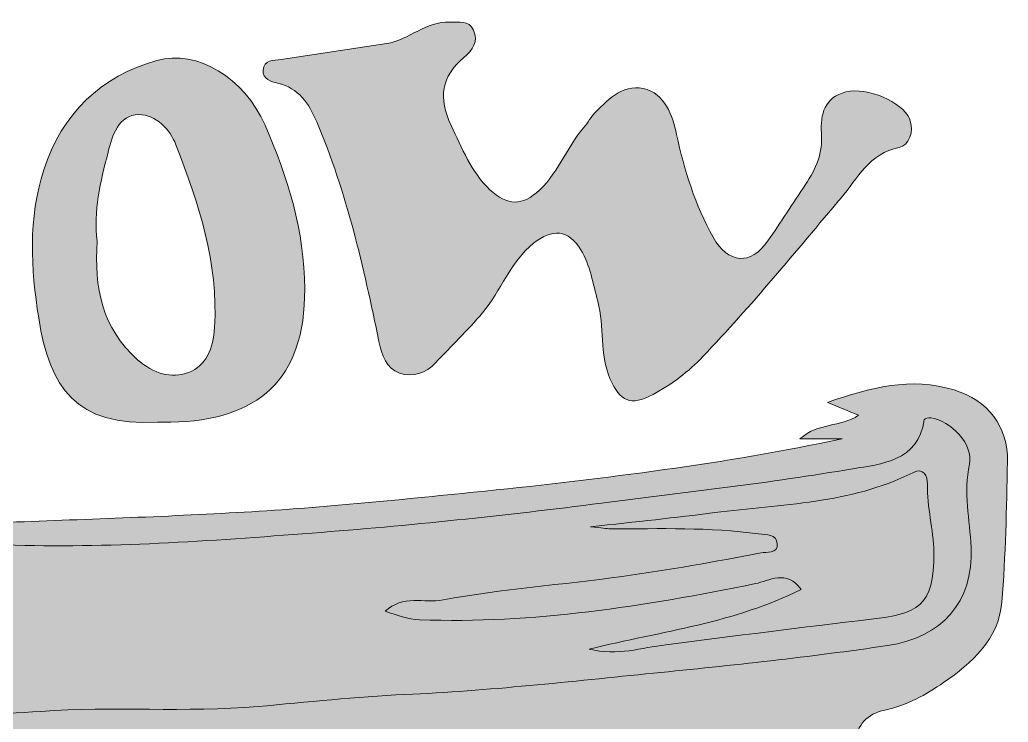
# Model space of a CAD drawing. Extents: x 607 to 1230, y -1548 to -332.
# Drawn here: x 895.6 to 1229.7, y -1228.4 to -991.1 of the extents above; entities that cross this region are included whole.
import ezdxf

# ---------------------------------------------------------------- set-up
doc = ezdxf.new("R2010")
doc.units = 0
doc.header["$MEASUREMENT"] = 0
doc.layers.add('katman 1', color=7, linetype='Continuous')

# ---------------------------------------------------------------- blocks, each defined once
blk = doc.blocks.new('block 2')
at = {"layer": 'katman 1', "true_color": 0xffffff}
h = blk.add_hatch(color=7, dxfattribs=at)
h.dxf.hatch_style = 2
edge = h.paths.add_edge_path()
edge.add_spline(control_points=[(1041.01, -991.94), (1043.93, -992.06), (1047.4, -991.09), (1048.97, -994.55), (1050.72, -998.44), (1048.65, -1001.32), (1045.69, -1003.84), (1038.11, -1010.31), (1036.94, -1017.46), (1041.44, -1026.78), (1045.17, -1034.5), (1048.03, -1042.39), (1054.54, -1048.48), (1060.39, -1053.96), (1065.49, -1054.1), (1071.36, -1048.54), (1078.14, -1042.11), (1081.02, -1033.01), (1087.25, -1026.27), (1088.04, -1025.42), (1088.44, -1024.22), (1089.23, -1023.37), (1093.93, -1018.42), (1099.1, -1012.81), (1106.35, -1014.33), (1113.75, -1015.88), (1116.22, -1023.41), (1117.62, -1029.86), (1120.27, -1042.02), (1123.89, -1053.65), (1129.96, -1064.53), (1135.01, -1073.56), (1142.73, -1074.17), (1148.5, -1065.78), (1152.82, -1059.47), (1156.97, -1053.06), (1161.23, -1046.73), (1164.78, -1041.47), (1167.13, -1036), (1166.6, -1029.35), (1166.12, -1023.05), (1167.74, -1017.23), (1174.84, -1015.48), (1182.18, -1013.66), (1193.97, -1018.98), (1196.33, -1024.42), (1198.27, -1028.9), (1195.88, -1033.64), (1192.9, -1034.22), (1182.71, -1036.16), (1178.78, -1044.74), (1173.27, -1051.24), (1157.96, -1069.34), (1142.91, -1087.66), (1126.54, -1104.85), (1121.62, -1110.02), (1115.95, -1114.32), (1109.66, -1117.66), (1102.09, -1121.66), (1098.49, -1120.11), (1095.11, -1112.27), (1091.5, -1103.93), (1093.34, -1094.76), (1090.98, -1086.17), (1089.36, -1080.24), (1088.46, -1074.08), (1085.23, -1068.75), (1081.14, -1061.97), (1075.49, -1061.51), (1069.31, -1066.55), (1061.51, -1072.91), (1058.27, -1082.53), (1052.02, -1090.06), (1047.03, -1096.06), (1041.39, -1101.28), (1036.15, -1106.96), (1032.9, -1110.45), (1028.36, -1112.07), (1023.95, -1110.43), (1019.52, -1108.79), (1017.99, -1104.45), (1017.01, -1099.8), (1011.77, -1074.57), (1006.17, -1049.42), (995.96, -1025.55), (993.29, -1019.3), (989.92, -1014.2), (982.75, -1012.47), (980.66, -1011.97), (977.58, -1011.09), (977.82, -1008.13), (978.09, -1004.58), (981.24, -1004.85), (983.94, -1004.47), (995.85, -1002.8), (1007.74, -1000.96), (1019.63, -999.11), (1027.14, -997.92), (1032.92, -991.45), (1041.01, -991.94)], knot_values=[0, 0, 0, 0, 1, 1, 1, 2, 2, 2, 3, 3, 3, 4, 4, 4, 5, 5, 5, 6, 6, 6, 7, 7, 7, 8, 8, 8, 9, 9, 9, 10, 10, 10, 11, 11, 11, 12, 12, 12, 13, 13, 13, 14, 14, 14, 15, 15, 15, 16, 16, 16, 17, 17, 17, 18, 18, 18, 19, 19, 19, 20, 20, 20, 21, 21, 21, 22, 22, 22, 23, 23, 23, 24, 24, 24, 25, 25, 25, 26, 26, 26, 27, 27, 27, 28, 28, 28, 29, 29, 29, 30, 30, 30, 31, 31, 31, 32, 32, 32, 33, 33, 33, 33], degree=3, periodic=1)
h = blk.add_hatch(color=7, dxfattribs=at)
h.dxf.hatch_style = 2
edge = h.paths.add_edge_path()
edge.add_spline(control_points=[(978.5, -1026.72), (971.33, -1010.49), (955.71, -1001.07), (941.91, -1004.87), (922.91, -1010.11), (909.9, -1022.83), (903.72, -1041.78), (898.36, -1058.23), (899.35, -1075.11), (901.98, -1091.82), (905.72, -1115.57), (914.51, -1128.43), (942.11, -1127.01), (943.61, -1127.01), (945.1, -1127.02), (946.62, -1127.02), (976.1, -1126.5), (992.06, -1112.76), (991.92, -1081.99), (991.83, -1062.46), (986.23, -1044.21), (978.5, -1026.72)], knot_values=[0, 0, 0, 0, 1, 1, 1, 2, 2, 2, 3, 3, 3, 4, 4, 4, 5, 5, 5, 6, 6, 6, 7, 7, 7, 7], degree=3, periodic=1)
edge = h.paths.add_edge_path()
edge.add_spline(control_points=[(961.42, -1095.07), (960.97, -1102.07), (958.67, -1107.95), (952.61, -1110.23), (946.8, -1112.43), (940.76, -1110.63), (935.43, -1105.91), (923.25, -1095.17), (920.73, -1081.5), (921.77, -1065.88), (920.41, -1055.92), (922.89, -1045.8), (925.45, -1035.8), (926.87, -1030.23), (928.93, -1023.15), (935.88, -1023.12), (941.57, -1023.08), (946.35, -1028.13), (948.38, -1033.35), (956.05, -1053.15), (962.81, -1073.2), (961.42, -1095.07)], knot_values=[0, 0, 0, 0, 1, 1, 1, 2, 2, 2, 3, 3, 3, 4, 4, 4, 5, 5, 5, 6, 6, 6, 7, 7, 7, 7], degree=3, periodic=1)
at = {"layer": 'katman 1', "true_color": 0x010101}
h = blk.add_hatch(color=18, dxfattribs=at)
h.dxf.hatch_style = 2
edge = h.paths.add_edge_path()
edge.add_spline(control_points=[(660.81, -1112.74), (656.25, -1117.03), (651.35, -1116.16), (646.65, -1116.2), (644.83, -1116.21), (642.86, -1116.05), (641.93, -1117.98), (640.85, -1120.2), (643.13, -1121.01), (644.14, -1122.29), (649.65, -1129.2), (658.28, -1131.08), (665.74, -1133.78), (694.82, -1144.3), (724.86, -1150.77), (755.7, -1154.26), (781.12, -1157.14), (806.56, -1158.44), (832.05, -1159.92), (851.2, -1161.03), (870.31, -1161.65), (889.33, -1160.93), (916.71, -1159.88), (944.11, -1159), (971.46, -1157.41), (998.64, -1155.85), (1025.77, -1153.02), (1052.86, -1150.32), (1073.13, -1148.28), (1093.36, -1145.85), (1113.53, -1143.06), (1133.6, -1140.28), (1153.58, -1136.82), (1173.57, -1132.68), (1169.3, -1132.68), (1165.05, -1132.68), (1159.34, -1132.68), (1165.54, -1127.08), (1172.91, -1128.79), (1179.14, -1124.7), (1175.48, -1123.19), (1172.53, -1121.96), (1168.66, -1120.34), (1183.12, -1115.33), (1196.88, -1111.68), (1211.42, -1116.11), (1222.99, -1119.64), (1229.74, -1128.57), (1229.49, -1140.37), (1229.15, -1156.21), (1228.89, -1172.06), (1227.58, -1187.84), (1226.54, -1200.38), (1217.4, -1208.39), (1207.91, -1214.97), (1202, -1219.06), (1195.33, -1222.73), (1188.04, -1224.3), (1181.88, -1225.63), (1178.76, -1229.13), (1177.9, -1235.45), (1174.58, -1259.48), (1165.99, -1282.02), (1157.36, -1304.44), (1154.79, -1311.14), (1155.52, -1316.89), (1157.33, -1323.52), (1162.44, -1342.24), (1157.25, -1360.32), (1152.37, -1378.26), (1148.37, -1392.95), (1143.71, -1407.21), (1136.95, -1421.1), (1129.06, -1437.33), (1128.94, -1455.91), (1126.94, -1473.74), (1126.67, -1476.12), (1126.54, -1478.6), (1126.95, -1480.93), (1127.84, -1485.9), (1121.77, -1492.02), (1126.45, -1495.05), (1130.93, -1497.95), (1137.85, -1498), (1143.63, -1497.73), (1154.01, -1497.27), (1163.49, -1500.13), (1172.8, -1503.84), (1176.51, -1505.32), (1180.47, -1506.97), (1180.98, -1512.22), (1181.52, -1517.77), (1177.97, -1520.61), (1174.24, -1522.92), (1158.55, -1532.7), (1141.58, -1537.87), (1122.92, -1539.71), (1102.87, -1541.71), (1082.89, -1541.24), (1062.93, -1540.91), (1034.58, -1540.44), (1007, -1547.97), (978.5, -1546.89), (948.49, -1545.74), (918.77, -1542.57), (889.08, -1538.81), (885.01, -1538.28), (881.46, -1538.93), (878.14, -1539.69), (851.18, -1545.92), (824.12, -1545.72), (796.74, -1543.22), (777.61, -1541.45), (758.93, -1537.69), (740.09, -1534.39), (720.86, -1531.02), (708.04, -1520.14), (698.87, -1504.31), (685.92, -1481.94), (679.77, -1457.15), (674.8, -1431.96), (671.25, -1413.99), (671.79, -1395.88), (671, -1377.78), (670.59, -1368.09), (669.42, -1358.27), (663.94, -1349.12), (649.26, -1324.58), (643.4, -1297.47), (642.22, -1268.97), (641.8, -1258.94), (639.84, -1249.01), (642.5, -1239.07), (645.37, -1228.35), (639.22, -1221.51), (631.59, -1216.34), (623.23, -1210.68), (617.36, -1202.97), (611.2, -1195.42), (608.49, -1192.11), (607.43, -1188.05), (608.67, -1183.7), (614.6, -1163.03), (616.83, -1141.63), (620.8, -1120.59), (622.49, -1111.62), (629.98, -1101.86), (642.47, -1106.15), (648.43, -1108.22), (655.29, -1107.55), (660.81, -1112.74)], knot_values=[0, 0, 0, 0, 1, 1, 1, 2, 2, 2, 3, 3, 3, 4, 4, 4, 5, 5, 5, 6, 6, 6, 7, 7, 7, 8, 8, 8, 9, 9, 9, 10, 10, 10, 11, 11, 11, 12, 12, 12, 13, 13, 13, 14, 14, 14, 15, 15, 15, 16, 16, 16, 17, 17, 17, 18, 18, 18, 19, 19, 19, 20, 20, 20, 21, 21, 21, 22, 22, 22, 23, 23, 23, 24, 24, 24, 25, 25, 25, 26, 26, 26, 27, 27, 27, 28, 28, 28, 29, 29, 29, 30, 30, 30, 31, 31, 31, 32, 32, 32, 33, 33, 33, 34, 34, 34, 35, 35, 35, 36, 36, 36, 37, 37, 37, 38, 38, 38, 39, 39, 39, 40, 40, 40, 41, 41, 41, 42, 42, 42, 43, 43, 43, 44, 44, 44, 45, 45, 45, 46, 46, 46, 47, 47, 47, 48, 48, 48, 49, 49, 49, 50, 50, 50, 50], degree=3, periodic=1)
at = {"layer": 'katman 1', "true_color": 0xd1c6c6}
h = blk.add_hatch(color=9, dxfattribs=at)
h.dxf.hatch_style = 2
edge = h.paths.add_edge_path()
edge.add_spline(control_points=[(976.16, -1223.06), (951.7, -1225.18), (927.09, -1222.93), (902.72, -1224.71), (887.78, -1225.81), (872.9, -1226.19), (858.04, -1225.88), (828.88, -1225.29), (799.62, -1224.7), (770.58, -1222.19), (726.92, -1218.44), (683.4, -1212.99), (641.03, -1200.86), (639.89, -1200.54), (638.68, -1200.52), (637.55, -1200.18), (619.91, -1194.92), (615.5, -1188), (621.14, -1169.86), (623.97, -1160.78), (624, -1151.49), (626.27, -1142.48), (629.39, -1130.16), (630.96, -1129.28), (641.98, -1134.75), (666.97, -1147.18), (693.84, -1152.98), (721.08, -1157.7), (748.19, -1162.38), (775.46, -1164.92), (802.92, -1167.01), (832.24, -1169.25), (861.5, -1167.41), (890.77, -1168.46), (925.41, -1169.7), (959.98, -1167.14), (994.42, -1164.49), (1027.07, -1161.97), (1059.69, -1158.58), (1092.22, -1154.37), (1120.58, -1150.71), (1149.04, -1147.61), (1177.18, -1142.75), (1186.49, -1141.15), (1199.39, -1140.5), (1201.35, -1126.18), (1201.39, -1125.87), (1202.85, -1125.47), (1203.59, -1125.58), (1210.34, -1126.48), (1218.05, -1134.46), (1216.61, -1141.22), (1214.57, -1150.8), (1216.79, -1160.01), (1217.19, -1169.28), (1217.98, -1187.91), (1207.3, -1199.73), (1188.98, -1202.47), (1162.71, -1206.37), (1136.3, -1209.19), (1109.86, -1211.82), (1081.86, -1214.59), (1053.93, -1217.8), (1025.79, -1219.02), (1009.23, -1219.72), (992.71, -1221.65), (976.16, -1223.06)], knot_values=[0, 0, 0, 0, 1, 1, 1, 2, 2, 2, 3, 3, 3, 4, 4, 4, 5, 5, 5, 6, 6, 6, 7, 7, 7, 8, 8, 8, 9, 9, 9, 10, 10, 10, 11, 11, 11, 12, 12, 12, 13, 13, 13, 14, 14, 14, 15, 15, 15, 16, 16, 16, 17, 17, 17, 18, 18, 18, 19, 19, 19, 20, 20, 20, 21, 21, 21, 22, 22, 22, 22], degree=3, periodic=1)
at = {"layer": 'katman 1', "true_color": 0xffffff}
h = blk.add_hatch(color=7, dxfattribs=at)
h.dxf.hatch_style = 2
edge = h.paths.add_edge_path()
edge.add_spline(control_points=[(1088.06, -1203.67), (1112.97, -1197.6), (1137.28, -1194.81), (1159.7, -1183.52), (1154.88, -1176.62), (1148.73, -1180.67), (1144.3, -1181.57), (1106.78, -1189.19), (1069.16, -1195.19), (1030.69, -1193.77), (1026.65, -1193.62), (1023.27, -1192.14), (1019.09, -1190.9), (1024.99, -1185.3), (1032.43, -1188.22), (1038.69, -1187.05), (1058.66, -1183.34), (1079.07, -1181.95), (1099.25, -1179.14), (1114.97, -1176.96), (1130.63, -1174.18), (1146.21, -1171.18), (1147.81, -1170.87), (1151.96, -1171.54), (1151.67, -1168.13), (1151.38, -1164.71), (1148.05, -1165.14), (1145.36, -1164.76), (1128.74, -1162.42), (1112, -1163.11), (1095.3, -1163.02), (1093.86, -1163.02), (1092.42, -1162.76), (1088.55, -1162.38), (1104.17, -1160.62), (1117.35, -1159.29), (1130.5, -1157.59), (1153.13, -1154.67), (1176.35, -1154.73), (1197.44, -1144.08), (1201.14, -1142.23), (1202.5, -1145.15), (1202.43, -1147.97), (1202.25, -1155.74), (1204.45, -1163.21), (1204.59, -1171.01), (1204.95, -1189.53), (1198.74, -1191.77), (1183.36, -1193.58), (1160.23, -1196.32), (1137.11, -1199.26), (1114, -1202.2), (1105.91, -1203.2), (1097.68, -1206.09), (1088.06, -1203.67)], knot_values=[0, 0, 0, 0, 1, 1, 1, 2, 2, 2, 3, 3, 3, 4, 4, 4, 5, 5, 5, 6, 6, 6, 7, 7, 7, 8, 8, 8, 9, 9, 9, 10, 10, 10, 11, 11, 11, 12, 12, 12, 13, 13, 13, 14, 14, 14, 15, 15, 15, 16, 16, 16, 17, 17, 17, 18, 18, 18, 18], degree=3, periodic=1)
at = {"layer": 'katman 1', "lineweight": 0}
for points, knots in [([(1041.01, -991.94), (1043.93, -992.06), (1047.4, -991.09), (1048.97, -994.55), (1050.72, -998.44), (1048.65, -1001.32), (1045.69, -1003.84), (1038.11, -1010.31), (1036.94, -1017.46), (1041.44, -1026.78), (1045.17, -1034.5), (1048.03, -1042.39), (1054.54, -1048.48), (1060.39, -1053.96), (1065.49, -1054.1), (1071.36, -1048.54), (1078.14, -1042.11), (1081.02, -1033.01), (1087.25, -1026.27), (1088.04, -1025.42), (1088.44, -1024.22), (1089.23, -1023.37), (1093.93, -1018.42), (1099.1, -1012.81), (1106.35, -1014.33), (1113.75, -1015.88), (1116.22, -1023.41), (1117.62, -1029.86), (1120.27, -1042.02), (1123.89, -1053.65), (1129.96, -1064.53), (1135.01, -1073.56), (1142.73, -1074.17), (1148.5, -1065.78), (1152.82, -1059.47), (1156.97, -1053.06), (1161.23, -1046.73), (1164.78, -1041.47), (1167.13, -1036), (1166.6, -1029.35), (1166.12, -1023.05), (1167.74, -1017.23), (1174.84, -1015.48), (1182.18, -1013.66), (1193.97, -1018.98), (1196.33, -1024.42), (1198.27, -1028.9), (1195.88, -1033.64), (1192.9, -1034.22), (1182.71, -1036.16), (1178.78, -1044.74), (1173.27, -1051.24), (1157.96, -1069.34), (1142.91, -1087.66), (1126.54, -1104.85), (1121.62, -1110.02), (1115.95, -1114.32), (1109.66, -1117.66), (1102.09, -1121.66), (1098.49, -1120.11), (1095.11, -1112.27), (1091.5, -1103.93), (1093.34, -1094.76), (1090.98, -1086.17), (1089.36, -1080.24), (1088.46, -1074.08), (1085.23, -1068.75), (1081.14, -1061.97), (1075.49, -1061.51), (1069.31, -1066.55), (1061.51, -1072.91), (1058.27, -1082.53), (1052.02, -1090.06), (1047.03, -1096.06), (1041.39, -1101.28), (1036.15, -1106.96), (1032.9, -1110.45), (1028.36, -1112.07), (1023.95, -1110.43), (1019.52, -1108.79), (1017.99, -1104.45), (1017.01, -1099.8), (1011.77, -1074.57), (1006.17, -1049.42), (995.96, -1025.55), (993.29, -1019.3), (989.92, -1014.2), (982.75, -1012.47), (980.66, -1011.97), (977.58, -1011.09), (977.82, -1008.13), (978.09, -1004.58), (981.24, -1004.85), (983.94, -1004.47), (995.85, -1002.8), (1007.74, -1000.96), (1019.63, -999.11), (1027.14, -997.92), (1032.92, -991.45), (1041.01, -991.94)], [0, 0, 0, 0, 1, 1, 1, 2, 2, 2, 3, 3, 3, 4, 4, 4, 5, 5, 5, 6, 6, 6, 7, 7, 7, 8, 8, 8, 9, 9, 9, 10, 10, 10, 11, 11, 11, 12, 12, 12, 13, 13, 13, 14, 14, 14, 15, 15, 15, 16, 16, 16, 17, 17, 17, 18, 18, 18, 19, 19, 19, 20, 20, 20, 21, 21, 21, 22, 22, 22, 23, 23, 23, 24, 24, 24, 25, 25, 25, 26, 26, 26, 27, 27, 27, 28, 28, 28, 29, 29, 29, 30, 30, 30, 31, 31, 31, 32, 32, 32, 33, 33, 33, 33]), ([(978.5, -1026.72), (971.33, -1010.49), (955.71, -1001.07), (941.91, -1004.87), (922.91, -1010.11), (909.9, -1022.83), (903.72, -1041.78), (898.36, -1058.23), (899.35, -1075.11), (901.98, -1091.82), (905.72, -1115.57), (914.51, -1128.43), (942.11, -1127.01), (943.61, -1127.01), (945.1, -1127.02), (946.62, -1127.02), (976.1, -1126.5), (992.06, -1112.76), (991.92, -1081.99), (991.83, -1062.46), (986.23, -1044.21), (978.5, -1026.72)], [0, 0, 0, 0, 1, 1, 1, 2, 2, 2, 3, 3, 3, 4, 4, 4, 5, 5, 5, 6, 6, 6, 7, 7, 7, 7]), ([(961.42, -1095.07), (960.97, -1102.07), (958.67, -1107.95), (952.61, -1110.23), (946.8, -1112.43), (940.76, -1110.63), (935.43, -1105.91), (923.25, -1095.17), (920.73, -1081.5), (921.77, -1065.88), (920.41, -1055.92), (922.89, -1045.8), (925.45, -1035.8), (926.87, -1030.23), (928.93, -1023.15), (935.88, -1023.12), (941.57, -1023.08), (946.35, -1028.13), (948.38, -1033.35), (956.05, -1053.15), (962.81, -1073.2), (961.42, -1095.07)], [0, 0, 0, 0, 1, 1, 1, 2, 2, 2, 3, 3, 3, 4, 4, 4, 5, 5, 5, 6, 6, 6, 7, 7, 7, 7]), ([(660.81, -1112.74), (656.25, -1117.03), (651.35, -1116.16), (646.65, -1116.2), (644.83, -1116.21), (642.86, -1116.05), (641.93, -1117.98), (640.85, -1120.2), (643.13, -1121.01), (644.14, -1122.29), (649.65, -1129.2), (658.28, -1131.08), (665.74, -1133.78), (694.82, -1144.3), (724.86, -1150.77), (755.7, -1154.26), (781.12, -1157.14), (806.56, -1158.44), (832.05, -1159.92), (851.2, -1161.03), (870.31, -1161.65), (889.33, -1160.93), (916.71, -1159.88), (944.11, -1159), (971.46, -1157.41), (998.64, -1155.85), (1025.77, -1153.02), (1052.86, -1150.32), (1073.13, -1148.28), (1093.36, -1145.85), (1113.53, -1143.06), (1133.6, -1140.28), (1153.58, -1136.82), (1173.57, -1132.68), (1169.3, -1132.68), (1165.05, -1132.68), (1159.34, -1132.68), (1165.54, -1127.08), (1172.91, -1128.79), (1179.14, -1124.7), (1175.48, -1123.19), (1172.53, -1121.96), (1168.66, -1120.34), (1183.12, -1115.33), (1196.88, -1111.68), (1211.42, -1116.11), (1222.99, -1119.64), (1229.74, -1128.57), (1229.49, -1140.37), (1229.15, -1156.21), (1228.89, -1172.06), (1227.58, -1187.84), (1226.54, -1200.38), (1217.4, -1208.39), (1207.91, -1214.97), (1202, -1219.06), (1195.33, -1222.73), (1188.04, -1224.3), (1181.88, -1225.63), (1178.76, -1229.13), (1177.9, -1235.45), (1174.58, -1259.48), (1165.99, -1282.02), (1157.36, -1304.44), (1154.79, -1311.14), (1155.52, -1316.89), (1157.33, -1323.52), (1162.44, -1342.24), (1157.25, -1360.32), (1152.37, -1378.26), (1148.37, -1392.95), (1143.71, -1407.21), (1136.95, -1421.1), (1129.06, -1437.33), (1128.94, -1455.91), (1126.94, -1473.74), (1126.67, -1476.12), (1126.54, -1478.6), (1126.95, -1480.93), (1127.84, -1485.9), (1121.77, -1492.02), (1126.45, -1495.05), (1130.93, -1497.95), (1137.85, -1498), (1143.63, -1497.73), (1154.01, -1497.27), (1163.49, -1500.13), (1172.8, -1503.84), (1176.51, -1505.32), (1180.47, -1506.97), (1180.98, -1512.22), (1181.52, -1517.77), (1177.97, -1520.61), (1174.24, -1522.92), (1158.55, -1532.7), (1141.58, -1537.87), (1122.92, -1539.71), (1102.87, -1541.71), (1082.89, -1541.24), (1062.93, -1540.91), (1034.58, -1540.44), (1007, -1547.97), (978.5, -1546.89), (948.49, -1545.74), (918.77, -1542.57), (889.08, -1538.81), (885.01, -1538.28), (881.46, -1538.93), (878.14, -1539.69), (851.18, -1545.92), (824.12, -1545.72), (796.74, -1543.22), (777.61, -1541.45), (758.93, -1537.69), (740.09, -1534.39), (720.86, -1531.02), (708.04, -1520.14), (698.87, -1504.31), (685.92, -1481.94), (679.77, -1457.15), (674.8, -1431.96), (671.25, -1413.99), (671.79, -1395.88), (671, -1377.78), (670.59, -1368.09), (669.42, -1358.27), (663.94, -1349.12), (649.26, -1324.58), (643.4, -1297.47), (642.22, -1268.97), (641.8, -1258.94), (639.84, -1249.01), (642.5, -1239.07), (645.37, -1228.35), (639.22, -1221.51), (631.59, -1216.34), (623.23, -1210.68), (617.36, -1202.97), (611.2, -1195.42), (608.49, -1192.11), (607.43, -1188.05), (608.67, -1183.7), (614.6, -1163.03), (616.83, -1141.63), (620.8, -1120.59), (622.49, -1111.62), (629.98, -1101.86), (642.47, -1106.15), (648.43, -1108.22), (655.29, -1107.55), (660.81, -1112.74)], [0, 0, 0, 0, 1, 1, 1, 2, 2, 2, 3, 3, 3, 4, 4, 4, 5, 5, 5, 6, 6, 6, 7, 7, 7, 8, 8, 8, 9, 9, 9, 10, 10, 10, 11, 11, 11, 12, 12, 12, 13, 13, 13, 14, 14, 14, 15, 15, 15, 16, 16, 16, 17, 17, 17, 18, 18, 18, 19, 19, 19, 20, 20, 20, 21, 21, 21, 22, 22, 22, 23, 23, 23, 24, 24, 24, 25, 25, 25, 26, 26, 26, 27, 27, 27, 28, 28, 28, 29, 29, 29, 30, 30, 30, 31, 31, 31, 32, 32, 32, 33, 33, 33, 34, 34, 34, 35, 35, 35, 36, 36, 36, 37, 37, 37, 38, 38, 38, 39, 39, 39, 40, 40, 40, 41, 41, 41, 42, 42, 42, 43, 43, 43, 44, 44, 44, 45, 45, 45, 46, 46, 46, 47, 47, 47, 48, 48, 48, 49, 49, 49, 50, 50, 50, 50]), ([(976.16, -1223.06), (951.7, -1225.18), (927.09, -1222.93), (902.72, -1224.71), (887.78, -1225.81), (872.9, -1226.19), (858.04, -1225.88), (828.88, -1225.29), (799.62, -1224.7), (770.58, -1222.19), (726.92, -1218.44), (683.4, -1212.99), (641.03, -1200.86), (639.89, -1200.54), (638.68, -1200.52), (637.55, -1200.18), (619.91, -1194.92), (615.5, -1188), (621.14, -1169.86), (623.97, -1160.78), (624, -1151.49), (626.27, -1142.48), (629.39, -1130.16), (630.96, -1129.28), (641.98, -1134.75), (666.97, -1147.18), (693.84, -1152.98), (721.08, -1157.7), (748.19, -1162.38), (775.46, -1164.92), (802.92, -1167.01), (832.24, -1169.25), (861.5, -1167.41), (890.77, -1168.46), (925.41, -1169.7), (959.98, -1167.14), (994.42, -1164.49), (1027.07, -1161.97), (1059.69, -1158.58), (1092.22, -1154.37), (1120.58, -1150.71), (1149.04, -1147.61), (1177.18, -1142.75), (1186.49, -1141.15), (1199.39, -1140.5), (1201.35, -1126.18), (1201.39, -1125.87), (1202.85, -1125.47), (1203.59, -1125.58), (1210.34, -1126.48), (1218.05, -1134.46), (1216.61, -1141.22), (1214.57, -1150.8), (1216.79, -1160.01), (1217.19, -1169.28), (1217.98, -1187.91), (1207.3, -1199.73), (1188.98, -1202.47), (1162.71, -1206.37), (1136.3, -1209.19), (1109.86, -1211.82), (1081.86, -1214.59), (1053.93, -1217.8), (1025.79, -1219.02), (1009.23, -1219.72), (992.71, -1221.65), (976.16, -1223.06)], [0, 0, 0, 0, 1, 1, 1, 2, 2, 2, 3, 3, 3, 4, 4, 4, 5, 5, 5, 6, 6, 6, 7, 7, 7, 8, 8, 8, 9, 9, 9, 10, 10, 10, 11, 11, 11, 12, 12, 12, 13, 13, 13, 14, 14, 14, 15, 15, 15, 16, 16, 16, 17, 17, 17, 18, 18, 18, 19, 19, 19, 20, 20, 20, 21, 21, 21, 22, 22, 22, 22]), ([(1088.06, -1203.67), (1112.97, -1197.6), (1137.28, -1194.81), (1159.7, -1183.52), (1154.88, -1176.62), (1148.73, -1180.67), (1144.3, -1181.57), (1106.78, -1189.19), (1069.16, -1195.19), (1030.69, -1193.77), (1026.65, -1193.62), (1023.27, -1192.14), (1019.09, -1190.9), (1024.99, -1185.3), (1032.43, -1188.22), (1038.69, -1187.05), (1058.66, -1183.34), (1079.07, -1181.95), (1099.25, -1179.14), (1114.97, -1176.96), (1130.63, -1174.18), (1146.21, -1171.18), (1147.81, -1170.87), (1151.96, -1171.54), (1151.67, -1168.13), (1151.38, -1164.71), (1148.05, -1165.14), (1145.36, -1164.76), (1128.74, -1162.42), (1112, -1163.11), (1095.3, -1163.02), (1093.86, -1163.02), (1092.42, -1162.76), (1088.55, -1162.38), (1104.17, -1160.62), (1117.35, -1159.29), (1130.5, -1157.59), (1153.13, -1154.67), (1176.35, -1154.73), (1197.44, -1144.08), (1201.14, -1142.23), (1202.5, -1145.15), (1202.43, -1147.97), (1202.25, -1155.74), (1204.45, -1163.21), (1204.59, -1171.01), (1204.95, -1189.53), (1198.74, -1191.77), (1183.36, -1193.58), (1160.23, -1196.32), (1137.11, -1199.26), (1114, -1202.2), (1105.91, -1203.2), (1097.68, -1206.09), (1088.06, -1203.67)], [0, 0, 0, 0, 1, 1, 1, 2, 2, 2, 3, 3, 3, 4, 4, 4, 5, 5, 5, 6, 6, 6, 7, 7, 7, 8, 8, 8, 9, 9, 9, 10, 10, 10, 11, 11, 11, 12, 12, 12, 13, 13, 13, 14, 14, 14, 15, 15, 15, 16, 16, 16, 17, 17, 17, 18, 18, 18, 18])]:
    blk.add_open_spline(points, degree=3, knots=knots, dxfattribs=at)

msp = doc.modelspace()

# ---------------------------------------------------------------- block references
at = {"layer": 'katman 1'}
msp.add_blockref('block 2', (0, 0), dxfattribs=at)

doc.saveas('drawing.dxf')
